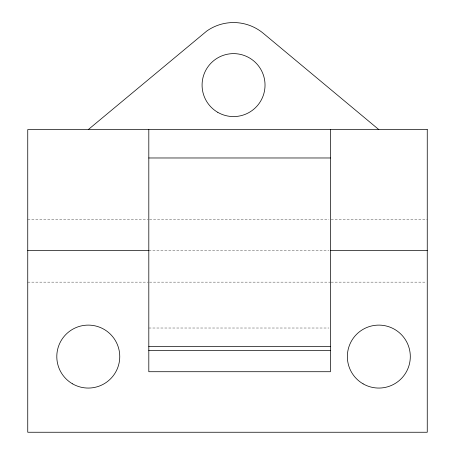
<?xml version="1.0" encoding="UTF-8"?>
<svg xmlns="http://www.w3.org/2000/svg" width="455" height="455" viewBox="0 0 455 455"><rect width="100%" height="100%" fill="white"/><g stroke="black" fill="none" stroke-linecap="round" stroke-linejoin="round"><path stroke-width="0.34" stroke-dasharray="2.27 1.71" d="M27.744 219.179L148.102 219.179M149.519 219.179L328.988 219.179M331.109 219.179L427.256 219.179M148.808 250.654L328.988 250.654M27.744 282.134L148.102 282.134M149.519 282.134L330.404 282.134M331.109 282.134L426.545 282.134M148.808 328.015L328.988 328.015"/><path stroke-width="0.68" d="M88.276 129.59L206.752 31.059A46.501 46.501 0 0 1 263.326 33.334L378.827 129.59M148.808 157.976L330.404 157.976M27.744 250.654L148.808 250.654M330.404 250.654L427.256 250.654M148.808 346.579L330.404 346.579M148.808 350.595L330.404 350.595M330.404 129.59L330.404 371.718L148.808 371.718L148.808 129.59M427.256 129.59L27.744 129.59L27.744 432.25L427.256 432.25L427.256 129.59M217.814 112.357A31.475 31.475 0 0 0 265.032 85.096A31.475 31.475 0 0 0 217.814 57.842A31.475 31.475 0 0 0 217.814 112.357M363.09 383.844A31.475 31.475 0 0 0 410.308 356.584A31.475 31.475 0 0 0 363.09 329.329A31.475 31.475 0 0 0 363.09 383.844M72.538 383.844A31.475 31.475 0 0 0 119.756 356.584A31.475 31.475 0 0 0 72.538 329.329A31.475 31.475 0 0 0 72.538 383.844"/></g></svg>
